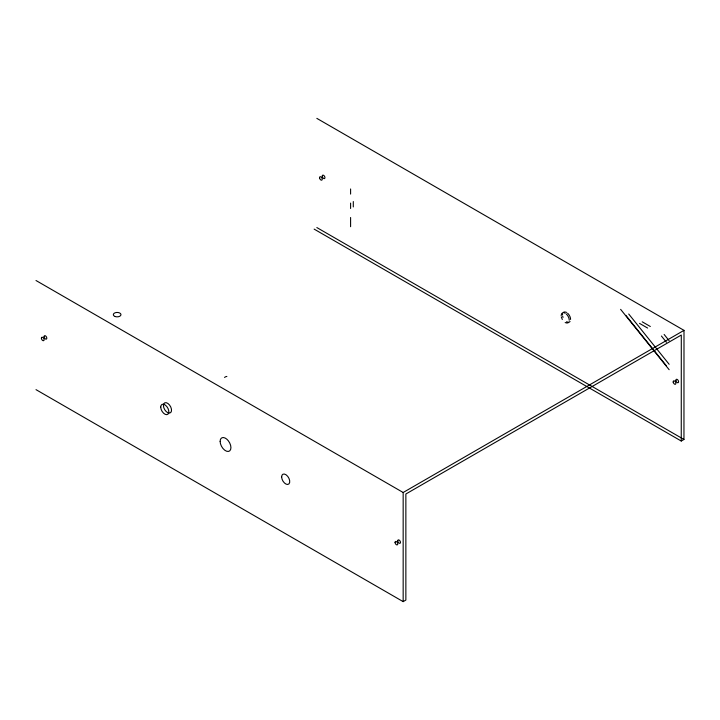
<?xml version="1.0" encoding="UTF-8"?>
<svg xmlns="http://www.w3.org/2000/svg" width="720" height="720" viewBox="0 0 720 720"><rect width="100%" height="100%" fill="white"/><g stroke="black" fill="none" stroke-linecap="round" stroke-linejoin="round"><path stroke-width="1.08" d="M314.136 229.113L681.255 441.027L681.3 335.034L405.864 494.001L405.864 600.066L403.164 601.632L36 389.646M681.255 441.027L683.955 439.47L684 330.363L316.836 118.368M561.132 315.549L561.681 313.524M562.482 314.766L562.626 313.632M568.053 322.848L568.692 322.254M569.403 322.065L570.042 321.471M36 280.512L403.164 492.498L684 330.363M563.67 312.147L564.516 311.886M562.32 312.921L563.166 312.669M568.557 322.326L566.532 321.786M567.207 323.109L565.182 322.56M565.488 311.985L566.541 312.426M564.138 312.759L565.191 313.209M642.222 321.813L650.322 326.493M639.522 323.379L647.622 328.05M316.836 227.556L683.955 439.47M664.128 334.458L669.15 340.704M661.428 336.024L666.45 342.27M628.722 314.019L669.15 364.311M626.022 315.576L666.45 365.868M620.622 309.348L669.15 369.711M562.32 319.536L561.276 316.836M562.626 316.053L563.031 317.421M403.164 492.498L403.164 601.632M353.295 201.537L353.295 206.937M350.595 188.964L350.595 194.094M350.595 203.094L350.595 208.494M350.595 217.494L350.595 226.71M567.585 313.191A5.724 3.303 60 0 1 570.591 319.446M566.235 313.974A5.724 3.303 60 0 1 569.241 320.229M224.559 377.46A3.816 2.205 0 0 1 226.872 376.434M397.764 540.828A1.908 1.098 60 0 0 399.789 543.348A1.908 1.098 60 0 0 399.789 540.648A1.908 1.098 60 0 0 397.764 540.828M395.055 542.385A1.908 1.098 60 0 0 397.089 544.905A1.908 1.098 60 0 0 397.089 542.205A1.908 1.098 60 0 0 395.055 542.385M675.927 380.655A1.908 1.098 60 0 0 678.177 382.653A1.908 1.098 60 0 0 677.574 379.701A1.908 1.098 60 0 0 675.927 380.655M41.4 338.193A1.908 1.098 60 0 0 43.425 340.713A1.908 1.098 60 0 0 43.425 338.013A1.908 1.098 60 0 0 41.4 338.193M163.431 405.54A5.724 3.303 60 0 0 169.506 413.091A5.724 3.303 60 0 0 169.506 404.991A5.724 3.303 60 0 0 163.431 405.54M160.731 407.097A5.724 3.303 60 0 0 166.806 414.657A5.724 3.303 60 0 0 166.806 406.548A5.724 3.303 60 0 0 160.731 407.097M281.646 476.901A5.724 3.303 60 0 0 287.721 484.461A5.724 3.303 60 0 0 287.721 476.361A5.724 3.303 60 0 0 281.646 476.901M220.14 441.396A7.641 4.41 60 0 0 228.24 451.467A7.641 4.41 60 0 0 228.24 440.667A7.641 4.41 60 0 0 220.14 441.396M115.236 316.557A3.816 2.205 0 0 0 120.969 314.649A3.816 2.205 0 0 0 115.236 312.732A3.816 2.205 0 0 0 115.236 316.557M673.218 382.212A1.908 1.098 60 0 0 675.477 384.219A1.908 1.098 60 0 0 674.874 381.258A1.908 1.098 60 0 0 673.218 382.212M322.281 176.535A1.908 1.098 60 0 0 324.54 178.542A1.908 1.098 60 0 0 323.937 175.581A1.908 1.098 60 0 0 322.281 176.535M319.59 178.092A1.908 1.098 60 0 0 321.849 180.099A1.908 1.098 60 0 0 321.237 177.138A1.908 1.098 60 0 0 319.59 178.092M44.1 336.636A1.908 1.098 60 0 0 46.125 339.156A1.908 1.098 60 0 0 46.125 336.456A1.908 1.098 60 0 0 44.1 336.636"/></g></svg>
